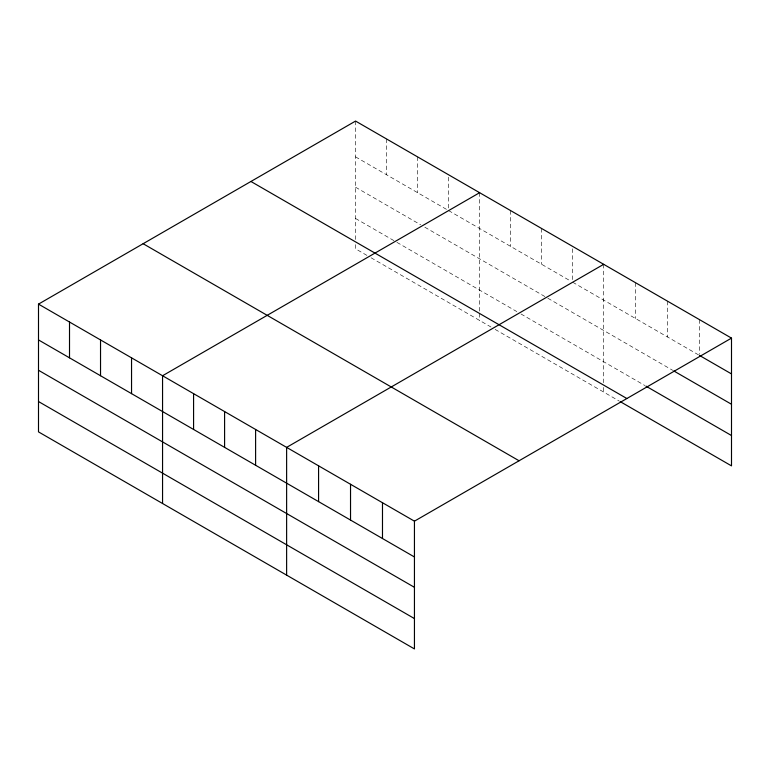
<?xml version="1.0" encoding="UTF-8"?>
<svg xmlns="http://www.w3.org/2000/svg" width="770" height="770" viewBox="0 0 770 770"><rect width="100%" height="100%" fill="white"/><g stroke="black" fill="none" stroke-linecap="round" stroke-linejoin="round"><path stroke-width="0.58" stroke-dasharray="3.85 2.89" d="M355.557 239.489L355.557 121.073M355.557 156.868L446.542 209.392M448.602 210.585L570.599 281.021M572.668 282.215L698.515 354.874M355.557 187.216L420.69 224.821M424.828 227.208L546.816 297.644M547.855 298.24L672.749 370.341M355.557 218.478L395.876 241.761M396.916 242.358L516.843 311.6M520.972 313.987L644.913 385.539M366.934 255.39L355.557 248.825L355.557 244.157M371.073 257.777L490.99 327.019M495.129 329.406L619.147 401.006M699.545 319.666L699.545 354.277M667.59 301.224L667.59 337.019M635.635 282.773L635.635 318.568M603.68 264.322L603.68 382.738M603.68 387.406L603.68 392.074M572.668 248.806L572.668 279.828M541.647 228.507L541.647 264.312M510.635 210.605L510.635 246.4M479.623 192.692L479.623 312.283M479.623 313.448L479.623 320.455M448.602 177.177L448.602 208.198M417.59 156.888L417.59 192.683M386.579 138.975L386.579 174.78"/><path stroke-width="1.16" d="M38.5 304.121L414.443 521.175L414.443 648.927L38.5 431.883L38.5 304.121L355.557 121.073L731.5 338.117L731.5 465.879L620.177 401.603M479.623 192.692L162.557 375.75L162.557 503.503M603.68 264.322L286.623 447.38L286.623 575.132M414.443 521.175L731.5 338.117M699.545 355.471L731.5 373.912M673.779 370.938L731.5 404.26M645.943 386.136L731.5 435.531M250.933 181.479L626.867 398.523M143.133 243.715L519.067 460.768M38.5 339.926L414.443 556.97M38.5 370.274L414.443 587.318M38.5 401.536L414.443 618.579M382.488 502.723L382.488 538.519M350.533 484.272L350.533 520.068M318.578 465.821L318.578 501.626M255.602 429.467L255.602 465.272M224.59 411.565L224.59 447.36M193.578 393.653L193.578 429.458M131.545 357.848L131.545 393.643M100.533 339.936L100.533 375.741M69.512 322.033L69.512 357.829"/></g></svg>
